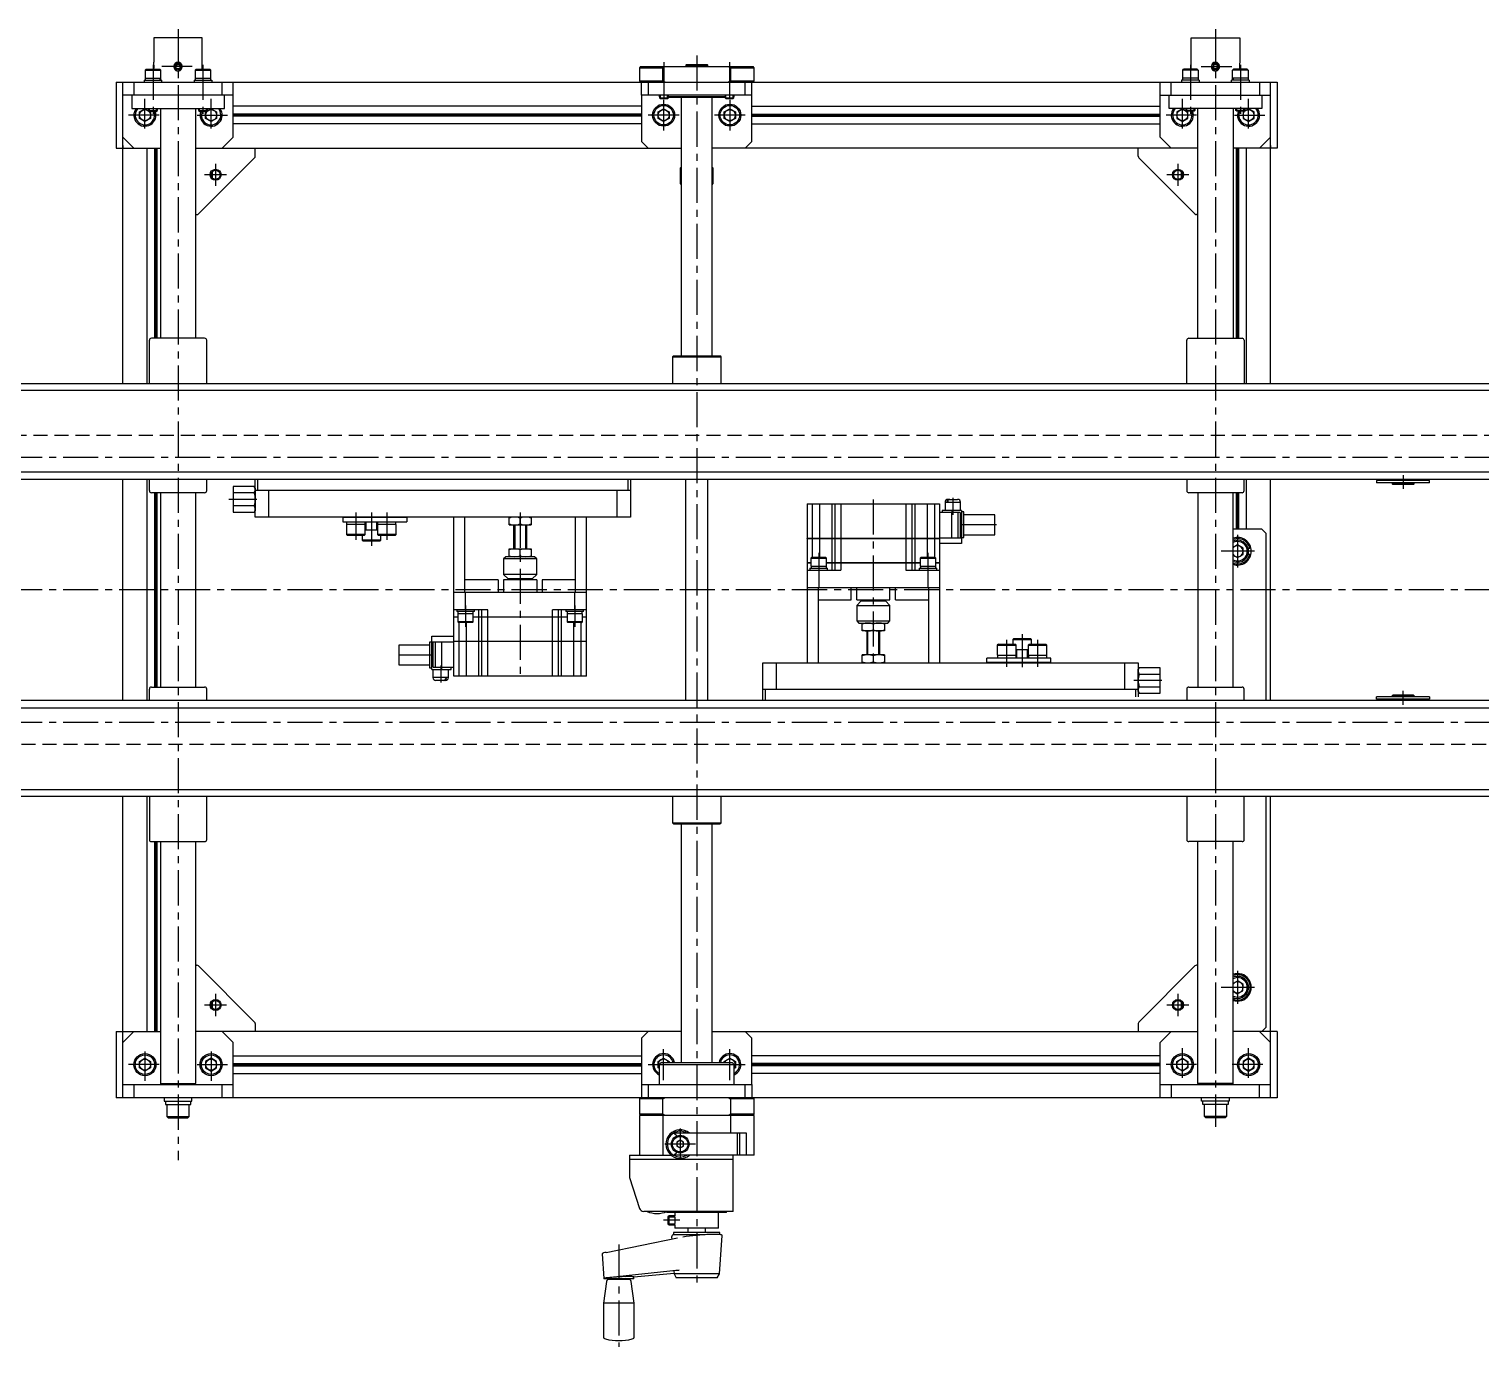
# Model space of a CAD drawing. Extents: x -5 to 1675, y -24 to 1022.
# Drawn here: x 605 to 1263, y 406 to 1003 of the extents above; entities that cross this region are included whole.
import ezdxf

# ---------------------------------------------------------------- set-up
doc = ezdxf.new("R2010")
doc.units = 0
doc.header["$LTSCALE"] = 0.5
doc.linetypes.add('CENTER', pattern=[50.8, 31.75, -6.35, 6.35, -6.35])
doc.linetypes.add('DASHED', pattern=[19.05, 12.7, -6.35])
doc.layers.get('0').update_dxf_attribs({"linetype": 'CONTINUOUS'})
for name, color, linetype in [('MSM_CENTER', 1, 'CENTER'), ('MSM_CONTINUOUS', 7, 'CONTINUOUS'), ('MSM_DASHED', 4, 'DASHED'), ('MSM_NARROW', 5, 'CONTINUOUS')]:
    doc.layers.add(name, color=color, linetype=linetype)

msp = doc.modelspace()

# ---------------------------------------------------------------- linework, layer by layer
at = {"color": 7, "linetype": 'CONTINUOUS'}
for p, q in [((1215.61, 798.62), (1215.61, 797.62)), ((1239.61, 798.62), (1215.61, 798.62)), ((1239.61, 797.62), (1215.61, 797.62)), ((1217.61, 799.12), (1217.61, 798.62)), ((1222.61, 797.62), (1222.61, 797.12)), ((1222.61, 797.12), (1222.91, 796.82)), ((1222.61, 797.12), (1232.61, 797.12)), ((1232.31, 796.82), (1222.91, 796.82)), ((1232.31, 796.82), (1232.61, 797.12)), ((1232.61, 797.12), (1232.61, 797.62)), ((1237.61, 798.62), (1237.61, 799.12)), ((1239.61, 797.62), (1239.61, 798.62)), ((1215.61, 699.62), (1215.61, 700.62)), ((1239.61, 700.62), (1215.61, 700.62)), ((1239.61, 699.62), (1215.61, 699.62)), ((1217.61, 699.12), (1217.61, 699.62)), ((1222.61, 701.12), (1222.91, 701.42)), ((1222.61, 700.62), (1222.61, 701.12)), ((1222.61, 701.12), (1232.61, 701.12)), ((1232.31, 701.42), (1222.91, 701.42)), ((1232.31, 701.42), (1232.61, 701.12)), ((1232.61, 701.12), (1232.61, 700.62)), ((1237.61, 699.62), (1237.61, 699.12)), ((1239.61, 700.62), (1239.61, 699.62))]:
    msp.add_line(p, q, dxfattribs=at)
at = {"layer": 'MSM_CENTER'}
for p, q in [((672.61, 1003.12), (672.61, 490.8)), ((1142.61, 1003.12), (1142.61, 506.02)), ((661.29, 986.92), (661.29, 963.92)), ((683.89, 986.92), (683.89, 963.92)), ((892.76, 988.12), (892.76, 969.62)), ((907.61, 991.12), (907.61, 435.08)), ((922.46, 988.12), (922.46, 969.62)), ((1131.29, 986.92), (1131.29, 963.92)), ((1153.89, 986.92), (1153.89, 963.92)), ((679.02, 986.12), (665.21, 986.12)), ((1136.21, 986.12), (1150.02, 986.12)), ((657.61, 958.12), (657.61, 971.53)), ((687.61, 958.12), (687.61, 971.53)), ((892.61, 971.12), (892.61, 957.12)), ((922.61, 971.12), (922.61, 957.12)), ((1127.61, 958.12), (1127.61, 971.53)), ((1157.61, 958.12), (1157.61, 971.53)), ((664.02, 964.12), (650.21, 964.12)), ((681.21, 964.12), (695.02, 964.12)), ((899.61, 964.12), (885.61, 964.12)), ((929.61, 964.12), (915.61, 964.12)), ((1134.02, 964.12), (1120.21, 964.12)), ((1151.21, 964.12), (1165.02, 964.12)), ((689.61, 942.12), (689.61, 932.12)), ((1125.61, 942.12), (1125.61, 932.12)), ((694.61, 937.12), (684.61, 937.12)), ((1130.61, 937.12), (1120.61, 937.12)), ((1423.83, 809.12), (391.43, 809.12)), ((1227.61, 801.12), (1227.61, 794.82)), ((708.36, 790.12), (695.61, 790.12)), ((987.61, 790.12), (987.61, 714.12)), ((1023.61, 790.82), (1023.61, 783.12)), ((753.21, 784.12), (753.21, 771.72)), ((760.21, 784.12), (760.21, 769.12)), ((767.21, 784.12), (767.21, 771.72)), ((827.61, 784.12), (827.61, 708.12)), ((1043.36, 778.62), (1025.61, 778.62)), ((1152.61, 774.11), (1152.61, 759.22)), ((962.86, 765.92), (962.86, 756.12)), ((1012.36, 765.92), (1012.36, 756.12)), ((1160.36, 766.62), (1145.21, 766.62)), ((1423.83, 749.12), (391.43, 749.12)), ((802.86, 742.12), (802.86, 732.32)), ((852.36, 742.12), (852.36, 732.32)), ((1048.01, 726.52), (1048.01, 714.22)), ((1055.01, 729.12), (1055.01, 714.12)), ((1062.01, 726.52), (1062.01, 714.22)), ((788.36, 719.62), (770.61, 719.62)), ((791.61, 714.82), (791.61, 707.12)), ((1118.36, 708.12), (1105.61, 708.12)), ((1227.61, 697.12), (1227.61, 703.42)), ((1423.83, 689.12), (391.43, 689.12)), ((1152.61, 576.61), (1152.61, 561.72)), ((689.61, 566.12), (689.61, 556.12)), ((1125.61, 566.12), (1125.61, 556.12)), ((1160.36, 569.12), (1145.21, 569.12)), ((694.61, 561.12), (684.61, 561.12)), ((1130.61, 561.12), (1120.61, 561.12)), ((657.61, 540.12), (657.61, 526.71)), ((687.61, 540.12), (687.61, 526.71)), ((892.61, 527.12), (892.61, 541.12)), ((922.61, 527.12), (922.61, 541.12)), ((1127.61, 528.12), (1127.61, 541.53)), ((1157.61, 528.12), (1157.61, 541.53)), ((664.02, 534.12), (650.21, 534.12)), ((681.21, 534.12), (695.02, 534.12)), ((885.61, 534.12), (899.61, 534.12)), ((915.61, 534.12), (929.61, 534.12)), ((1134.02, 534.12), (1120.21, 534.12)), ((1164.02, 534.12), (1150.21, 534.12)), ((900.11, 505.12), (900.11, 491.12)), ((907.11, 498.12), (893.11, 498.12)), ((899.88, 463.62), (892.61, 463.62)), ((872.32, 452.67), (872.32, 406.26))]:
    msp.add_line(p, q, dxfattribs=at)
at = {"layer": 'MSM_CONTINUOUS'}
for p, q in [((661.61, 999.12), (661.61, 988.09)), ((683.61, 999.12), (661.61, 999.12)), ((683.61, 984.92), (683.61, 999.12)), ((1131.61, 984.92), (1131.61, 999.12)), ((1131.61, 999.12), (1153.61, 999.12)), ((1153.61, 999.12), (1153.61, 988.09)), ((671.52, 986.48), (672.38, 987.25)), ((672.38, 987.25), (673.47, 986.89)), ((673.47, 986.89), (673.71, 985.76)), ((902.95, 987.12), (902.61, 986.79)), ((902.61, 986.79), (902.61, 986.12)), ((902.61, 986.79), (905.97, 986.79)), ((902.95, 987.12), (906.08, 987.12)), ((905.97, 986.79), (912.61, 986.79)), ((906.08, 987.12), (912.28, 987.12)), ((912.61, 986.79), (912.28, 987.12)), ((912.61, 986.12), (912.61, 986.79)), ((1141.75, 986.89), (1141.52, 985.76)), ((1142.85, 987.25), (1141.75, 986.89)), ((1143.71, 986.48), (1142.85, 987.25)), ((658.19, 984.92), (657.79, 984.52)), ((658.19, 984.92), (657.79, 984.52)), ((657.79, 984.52), (657.79, 979.92)), ((657.79, 984.52), (664.79, 984.52)), ((657.79, 980.92), (664.79, 980.92)), ((658.19, 984.92), (664.39, 984.92)), ((664.79, 984.52), (664.39, 984.92)), ((664.79, 984.52), (664.39, 984.92)), ((664.45, 979.92), (664.45, 980.92)), ((664.79, 979.92), (664.79, 984.52)), ((670.77, 985.97), (670.77, 986.28)), ((671.75, 985.35), (671.52, 986.48)), ((672.85, 984.99), (671.75, 985.35)), ((673.71, 985.76), (672.85, 984.99)), ((674.46, 985.97), (674.46, 986.28)), ((680.82, 984.92), (680.42, 984.52)), ((680.82, 984.92), (680.42, 984.52)), ((680.42, 984.52), (680.42, 979.92)), ((680.42, 984.52), (687.36, 984.52)), ((680.42, 980.92), (687.42, 980.92)), ((680.82, 984.92), (686.96, 984.92)), ((686.96, 984.92), (687.02, 984.92)), ((687.42, 984.52), (687.02, 984.92)), ((687.42, 984.52), (687.02, 984.92)), ((687.36, 984.52), (687.42, 984.52)), ((687.42, 980.92), (687.42, 984.52)), ((687.42, 980.92), (687.42, 984.52)), ((687.42, 979.92), (687.42, 980.92)), ((687.42, 979.92), (687.42, 980.92)), ((687.42, 979.92), (687.42, 980.92)), ((687.42, 979.92), (687.42, 980.92)), ((882.11, 986.12), (881.61, 985.62)), ((881.61, 985.62), (881.61, 979.62)), ((881.61, 985.62), (892.27, 985.62)), ((882.11, 986.12), (933.11, 986.12)), ((892.27, 985.62), (893.13, 986.12)), ((892.27, 979.62), (892.27, 985.62)), ((922.06, 986.12), (922.93, 985.62)), ((922.93, 985.62), (933.61, 985.62)), ((922.93, 985.62), (922.93, 979.62)), ((933.61, 985.62), (933.11, 986.12)), ((933.61, 979.62), (933.61, 985.62)), ((1127.76, 984.52), (1128.16, 984.92)), ((1127.76, 984.52), (1128.16, 984.92)), ((1127.76, 980.92), (1127.76, 984.52)), ((1127.76, 980.92), (1127.76, 984.52)), ((1127.83, 984.52), (1127.76, 984.52)), ((1127.76, 979.92), (1127.76, 980.92)), ((1127.76, 979.92), (1127.76, 980.92)), ((1127.76, 979.92), (1127.76, 980.92)), ((1127.76, 979.92), (1127.76, 980.92)), ((1134.76, 980.92), (1127.76, 980.92)), ((1134.76, 984.52), (1127.83, 984.52)), ((1128.22, 984.92), (1128.16, 984.92)), ((1134.36, 984.92), (1128.22, 984.92)), ((1134.36, 984.92), (1134.76, 984.52)), ((1134.36, 984.92), (1134.76, 984.52)), ((1134.76, 984.52), (1134.76, 979.92)), ((1140.77, 985.97), (1140.77, 986.28)), ((1141.52, 985.76), (1142.38, 984.99)), ((1142.38, 984.99), (1143.47, 985.35)), ((1143.47, 985.35), (1143.71, 986.48)), ((1144.46, 985.97), (1144.46, 986.28)), ((1150.39, 984.52), (1150.79, 984.92)), ((1150.39, 984.52), (1150.79, 984.92)), ((1150.39, 979.92), (1150.39, 984.52)), ((1157.39, 984.52), (1150.39, 984.52)), ((1157.39, 980.92), (1150.39, 980.92)), ((1150.74, 979.92), (1150.74, 980.92)), ((1156.99, 984.92), (1150.79, 984.92)), ((1156.99, 984.92), (1157.39, 984.52)), ((1156.99, 984.92), (1157.39, 984.52)), ((1157.39, 984.52), (1157.39, 979.92)), ((644.61, 979.12), (644.61, 949.12)), ((644.61, 979.12), (1170.61, 979.12)), ((647.61, 842.62), (647.61, 979.12)), ((652.61, 979.12), (652.61, 973.12)), ((657.29, 979.92), (657.29, 979.12)), ((657.29, 979.92), (657.29, 979.12)), ((657.29, 979.92), (665.22, 979.92)), ((665.22, 979.92), (665.29, 979.92)), ((665.29, 979.12), (665.29, 979.92)), ((665.29, 979.12), (665.29, 979.92)), ((679.92, 979.92), (687.92, 979.92)), ((679.92, 979.92), (679.92, 979.12)), ((687.92, 979.92), (687.92, 979.12)), ((692.61, 973.12), (692.61, 979.12)), ((697.61, 954.12), (697.61, 979.12)), ((881.61, 979.62), (882.11, 979.12)), ((881.61, 979.62), (892.27, 979.62)), ((882.61, 973.12), (882.61, 979.12)), ((885.61, 979.12), (885.61, 973.12)), ((893.13, 979.12), (892.27, 979.62)), ((922.93, 979.62), (922.06, 979.12)), ((922.93, 979.62), (933.61, 979.62)), ((929.61, 973.12), (929.61, 979.12)), ((932.61, 952.12), (932.61, 979.12)), ((933.11, 979.12), (933.61, 979.62)), ((1117.61, 954.12), (1117.61, 979.12)), ((1122.61, 973.12), (1122.61, 979.12)), ((1135.26, 979.92), (1127.26, 979.92)), ((1127.26, 979.92), (1127.26, 979.12)), ((1135.26, 979.92), (1135.26, 979.12)), ((1149.89, 979.12), (1149.89, 979.92)), ((1149.89, 979.12), (1149.89, 979.92)), ((1149.97, 979.92), (1149.89, 979.92)), ((1157.89, 979.92), (1149.97, 979.92)), ((1157.89, 979.92), (1157.89, 979.12)), ((1157.89, 979.92), (1157.89, 979.12)), ((1162.61, 979.12), (1162.61, 973.12)), ((1167.61, 842.62), (1167.61, 979.12)), ((1170.61, 979.12), (1170.61, 949.12)), ((697.61, 973.12), (647.61, 973.12)), ((651.61, 973.12), (651.61, 967.12)), ((651.61, 967.12), (693.61, 967.12)), ((655.11, 965.56), (657.61, 967.01)), ((657.61, 967.01), (660.11, 965.56)), ((659.29, 967.12), (659.29, 966.3)), ((663.29, 966.3), (663.29, 967.12)), ((664.61, 967.12), (664.61, 863.12)), ((680.61, 863.12), (680.61, 967.12)), ((681.89, 967.12), (681.89, 966.3)), ((685.11, 965.56), (687.61, 967.01)), ((685.89, 966.3), (685.89, 967.12)), ((687.61, 967.01), (690.11, 965.56)), ((693.61, 967.12), (693.61, 973.12)), ((882.61, 968.12), (697.61, 968.12)), ((932.61, 973.12), (882.61, 973.12)), ((882.61, 973.12), (882.61, 952.12)), ((890.11, 965.56), (892.61, 967.01)), ((890.61, 973.12), (890.61, 972.62)), ((890.61, 972.62), (890.76, 972.47)), ((890.61, 972.62), (890.76, 972.62)), ((890.76, 973.12), (890.76, 972)), ((890.76, 972), (891.14, 971.62)), ((890.76, 972), (894.76, 972)), ((891.14, 971.62), (894.38, 971.62)), ((892.61, 967.01), (895.11, 965.56)), ((894.38, 971.62), (894.76, 972)), ((894.76, 972), (894.76, 973.12)), ((894.76, 972.62), (920.46, 972.62)), ((920.46, 972.12), (894.76, 972.12)), ((900.61, 972.12), (900.61, 855.12)), ((914.61, 855.12), (914.61, 972.12)), ((920.11, 965.56), (922.61, 967.01)), ((920.46, 973.12), (920.46, 972)), ((920.46, 972), (920.84, 971.62)), ((920.46, 972), (924.46, 972)), ((920.84, 971.62), (924.08, 971.62)), ((922.61, 967.01), (925.11, 965.56)), ((924.08, 971.62), (924.46, 972)), ((924.46, 972), (924.46, 973.12)), ((924.46, 972.47), (924.61, 972.62)), ((924.46, 972.62), (924.61, 972.62)), ((924.61, 972.62), (924.61, 973.12)), ((932.61, 968.12), (1117.61, 968.12)), ((1117.61, 973.12), (1167.61, 973.12)), ((1121.61, 967.12), (1121.61, 973.12)), ((1163.61, 967.12), (1121.61, 967.12)), ((1127.61, 967.01), (1125.11, 965.56)), ((1130.11, 965.56), (1127.61, 967.01)), ((1129.29, 966.3), (1129.29, 967.12)), ((1133.29, 967.12), (1133.29, 966.3)), ((1134.61, 863.12), (1134.61, 967.12)), ((1150.61, 967.12), (1150.61, 863.12)), ((1151.89, 966.3), (1151.89, 967.12)), ((1157.61, 967.01), (1155.11, 965.56)), ((1155.89, 967.12), (1155.89, 966.3)), ((1160.11, 965.56), (1157.61, 967.01)), ((1163.61, 973.12), (1163.61, 967.12)), ((655.11, 962.68), (655.11, 965.56)), ((657.61, 961.23), (655.11, 962.68)), ((660.11, 962.68), (657.61, 961.23)), ((659.29, 966.3), (659.67, 965.92)), ((659.29, 966.3), (663.29, 966.3)), ((659.67, 965.92), (662.91, 965.92)), ((660.11, 965.56), (660.11, 962.68)), ((662.91, 965.92), (663.29, 966.3)), ((681.89, 966.3), (682.27, 965.92)), ((681.89, 966.3), (685.89, 966.3)), ((682.27, 965.92), (685.51, 965.92)), ((685.11, 962.68), (685.11, 965.56)), ((687.61, 961.23), (685.11, 962.68)), ((685.51, 965.92), (685.89, 966.3)), ((690.11, 962.68), (687.61, 961.23)), ((690.11, 965.56), (690.11, 962.68)), ((882.61, 964.64), (697.61, 964.64)), ((882.61, 964.12), (697.61, 964.12)), ((882.61, 963.6), (697.61, 963.6)), ((890.11, 962.68), (890.11, 965.56)), ((892.61, 961.23), (890.11, 962.68)), ((895.11, 962.68), (892.61, 961.23)), ((895.11, 965.56), (895.11, 962.68)), ((920.11, 962.68), (920.11, 965.56)), ((922.61, 961.23), (920.11, 962.68)), ((925.11, 962.68), (922.61, 961.23)), ((925.11, 965.56), (925.11, 962.68)), ((932.61, 964.64), (1117.61, 964.64)), ((932.61, 964.12), (1117.61, 964.12)), ((932.61, 963.6), (1117.61, 963.6)), ((1125.11, 965.56), (1125.11, 962.68)), ((1125.11, 962.68), (1127.61, 961.23)), ((1127.61, 961.23), (1130.11, 962.68)), ((1129.67, 965.92), (1129.29, 966.3)), ((1133.29, 966.3), (1129.29, 966.3)), ((1132.91, 965.92), (1129.67, 965.92)), ((1130.11, 962.68), (1130.11, 965.56)), ((1133.29, 966.3), (1132.91, 965.92)), ((1152.27, 965.92), (1151.89, 966.3)), ((1155.89, 966.3), (1151.89, 966.3)), ((1155.51, 965.92), (1152.27, 965.92)), ((1155.11, 965.56), (1155.11, 962.68)), ((1155.11, 962.68), (1157.61, 961.23)), ((1155.89, 966.3), (1155.51, 965.92)), ((1157.61, 961.23), (1160.11, 962.68)), ((1160.11, 962.68), (1160.11, 965.56)), ((647.61, 954.12), (652.61, 949.12)), ((692.61, 949.12), (697.61, 954.12)), ((882.61, 960.12), (697.61, 960.12)), ((932.61, 960.12), (1117.61, 960.12)), ((1122.61, 949.12), (1117.61, 954.12)), ((1167.61, 954.12), (1162.61, 949.12)), ((644.61, 949.12), (664.61, 949.12)), ((647.61, 950.42), (647.61, 949.12)), ((658.61, 842.62), (658.61, 949.12)), ((662.09, 863.12), (662.09, 949.12)), ((662.61, 863.12), (662.61, 949.12)), ((663.13, 863.12), (663.13, 949.12)), ((680.63, 949.12), (900.61, 949.12)), ((707.61, 945.53), (707.61, 949.12)), ((882.61, 952.12), (885.61, 949.12)), ((1134.63, 949.12), (914.63, 949.12)), ((929.61, 949.12), (932.61, 952.12)), ((1107.61, 945.53), (1107.61, 949.12)), ((1170.61, 949.12), (1150.61, 949.12)), ((1152.09, 863.12), (1152.09, 949.12)), ((1152.61, 863.12), (1152.61, 949.12)), ((1153.13, 863.12), (1153.13, 949.12)), ((1156.61, 842.62), (1156.61, 949.12)), ((1167.61, 950.42), (1167.61, 949.12)), ((681.91, 919.41), (707.32, 944.83)), ((1133.32, 919.41), (1107.91, 944.83)), ((688.11, 938.52), (688.1, 938.53)), ((688.11, 938.52), (688.11, 935.7)), ((900.61, 940.62), (900.11, 940.12)), ((900.11, 940.12), (900.11, 933.12)), ((900.61, 940.12), (900.11, 940.12)), ((915.11, 940.12), (914.61, 940.62)), ((915.11, 940.12), (914.61, 940.12)), ((915.11, 933.12), (915.11, 940.12)), ((1127.11, 938.52), (1127.12, 938.53)), ((1127.11, 938.52), (1127.11, 935.7)), ((900.11, 933.12), (900.61, 932.62)), ((900.61, 933.12), (900.11, 933.12)), ((914.61, 932.62), (915.11, 933.12)), ((915.11, 933.12), (914.61, 933.12)), ((680.61, 919.12), (681.2, 919.12)), ((1134.61, 919.12), (1134.03, 919.12)), ((659.61, 862.18), (659.61, 842.62)), ((684.67, 863.12), (660.55, 863.12)), ((685.61, 842.62), (685.61, 862.18)), ((1129.61, 842.62), (1129.61, 862.18)), ((1130.55, 863.12), (1154.67, 863.12)), ((1155.61, 862.18), (1155.61, 842.62)), ((897.11, 855.12), (896.61, 854.62)), ((896.61, 854.62), (896.61, 842.62)), ((896.61, 854.62), (918.61, 854.62)), ((897.11, 855.12), (918.11, 855.12)), ((918.61, 854.62), (918.11, 855.12)), ((918.61, 842.62), (918.61, 854.62)), ((397.61, 842.62), (1417.63, 842.62)), ((399.13, 839.62), (1417.63, 839.62)), ((405.63, 802.62), (1409.63, 802.62)), ((1419.81, 799.12), (395.41, 799.12)), ((647.61, 699.12), (647.61, 799.12)), ((658.61, 699.12), (658.61, 799.12)), ((659.61, 799.12), (659.61, 794.06)), ((685.61, 794.06), (685.61, 799.12)), ((707.61, 782.12), (707.61, 799.12)), ((708.61, 799.12), (708.61, 794.12)), ((876.61, 794.12), (876.61, 799.12)), ((877.61, 799.12), (877.61, 782.12)), ((902.56, 799.12), (902.56, 699.12)), ((912.66, 699.12), (912.66, 799.12)), ((1129.61, 799.12), (1129.61, 794.06)), ((1155.61, 794.06), (1155.61, 799.12)), ((1156.61, 776.62), (1156.61, 799.12)), ((1167.61, 699.12), (1167.61, 799.12)), ((681.14, 793.12), (660.55, 793.12)), ((662.09, 705.12), (662.09, 793.12)), ((662.61, 705.12), (662.61, 793.12)), ((663.13, 705.12), (663.13, 793.12)), ((664.61, 793.12), (664.61, 705.12)), ((680.61, 705.12), (680.61, 793.12)), ((684.67, 793.12), (681.14, 793.12)), ((707.17, 795.89), (697.61, 795.89)), ((697.61, 795.89), (697.61, 784.35)), ((707.17, 793.01), (697.61, 793.01)), ((707.61, 795.12), (707.17, 795.89)), ((707.61, 795.12), (707.61, 785.12)), ((877.61, 794.12), (707.61, 794.12)), ((713.61, 794.12), (713.61, 782.12)), ((871.61, 782.12), (871.61, 794.12)), ((1021.41, 790.12), (1025.81, 790.12)), ((1154.67, 793.12), (1130.55, 793.12)), ((1134.61, 793.12), (1134.61, 705.12)), ((1150.61, 705.12), (1150.61, 793.12)), ((1152.09, 776.62), (1152.09, 793.12)), ((1152.61, 776.62), (1152.61, 793.12)), ((1153.13, 776.62), (1153.13, 793.12)), ((707.17, 787.23), (697.61, 787.23)), ((697.61, 784.35), (707.17, 784.35)), ((707.61, 785.12), (707.17, 784.35)), ((957.61, 788.12), (957.61, 772.52)), ((957.61, 788.12), (1017.61, 788.12)), ((959.96, 788.12), (959.96, 772.52)), ((963.25, 788.12), (963.25, 772.52)), ((968.82, 788.12), (968.82, 772.52)), ((970.18, 788.12), (970.18, 772.52)), ((972.92, 788.12), (972.92, 758.12)), ((1002.3, 788.12), (1002.3, 772.52)), ((1005.04, 788.12), (1005.04, 772.52)), ((1006.4, 788.12), (1006.4, 772.52)), ((1011.97, 788.12), (1011.97, 772.52)), ((1015.26, 788.12), (1015.26, 772.52)), ((1017.61, 788.12), (1017.61, 761.47)), ((1027.01, 784.12), (1017.61, 784.12)), ((1018.81, 785.12), (1018.81, 784.12)), ((1027.61, 785.12), (1018.81, 785.12)), ((1020.11, 788.82), (1020.11, 785.12)), ((1020.11, 788.82), (1027.11, 788.82)), ((1021.35, 789.12), (1020.99, 789.12)), ((1023.03, 784.12), (1023.03, 772.62)), ((1023.11, 785.12), (1023.11, 784.12)), ((1025.92, 784.12), (1025.92, 772.62)), ((1027.01, 784.12), (1027.01, 772.62)), ((1027.11, 785.12), (1027.11, 788.82)), ((1027.61, 785.12), (1027.61, 770.12)), ((1028.61, 784.42), (1027.61, 784.42)), ((1028.61, 772.82), (1028.61, 784.42)), ((1042.61, 783.12), (1028.61, 783.12)), ((1042.61, 774.12), (1042.61, 783.12)), ((877.61, 782.12), (707.61, 782.12)), ((747.21, 782.02), (747.21, 782.12)), ((747.21, 782.02), (747.21, 780.02)), ((747.21, 782.02), (776.21, 782.02)), ((747.21, 780.02), (776.21, 780.02)), ((748.96, 780.02), (748.96, 774.21)), ((757.46, 778.72), (748.96, 778.72)), ((749.21, 782.02), (749.21, 782.12)), ((757.33, 778.72), (757.33, 780.02)), ((757.46, 774.21), (757.46, 778.72)), ((757.71, 780.02), (757.71, 776.12)), ((762.71, 776.12), (762.71, 780.02)), ((762.96, 780.02), (762.96, 774.21)), ((771.46, 778.72), (762.96, 778.72)), ((771.33, 778.72), (771.33, 780.02)), ((771.46, 774.21), (771.46, 778.72)), ((774.21, 782.02), (774.21, 782.12)), ((776.21, 782.02), (776.21, 782.12)), ((776.21, 782.02), (776.21, 780.02)), ((797.61, 736.82), (797.61, 782.12)), ((802.61, 748.12), (802.61, 782.12)), ((822.61, 778.52), (822.61, 782.12)), ((822.61, 778.52), (832.61, 778.52)), ((822.61, 778.52), (832.61, 778.52)), ((824.61, 778.52), (824.61, 767.72)), ((827.61, 778.97), (827.61, 781.67)), ((830.61, 767.72), (830.61, 778.52)), ((832.61, 782.12), (832.61, 778.52)), ((852.61, 748.12), (852.61, 782.12)), ((857.61, 736.82), (857.61, 782.12)), ((1163.61, 776.62), (1150.61, 776.62)), ((1165.61, 774.62), (1163.61, 776.62)), ((748.96, 774.21), (749.45, 773.72)), ((757.46, 774.21), (748.96, 774.21)), ((756.97, 773.72), (749.45, 773.72)), ((755.96, 773.72), (755.96, 771.61)), ((755.96, 771.61), (756.45, 771.12)), ((764.46, 771.61), (755.96, 771.61)), ((763.97, 771.12), (756.45, 771.12)), ((756.97, 773.72), (757.46, 774.21)), ((762.96, 776.12), (757.46, 776.12)), ((762.96, 774.21), (763.45, 773.72)), ((771.46, 774.21), (762.96, 774.21)), ((770.97, 773.72), (763.45, 773.72)), ((763.97, 771.12), (764.46, 771.61)), ((764.46, 771.61), (764.46, 773.72)), ((770.97, 773.72), (771.46, 774.21)), ((957.61, 772.52), (1017.61, 772.52)), ((957.61, 772.47), (957.61, 761.47)), ((957.61, 772.47), (1017.61, 772.47)), ((957.66, 772.47), (957.66, 772.52)), ((959.96, 772.47), (959.96, 763.92)), ((959.97, 772.47), (959.97, 772.52)), ((963.25, 772.47), (963.25, 763.92)), ((963.26, 772.47), (963.26, 772.52)), ((968.82, 772.47), (968.82, 761.47)), ((968.87, 772.47), (968.87, 772.52)), ((970.18, 772.47), (970.18, 761.47)), ((970.23, 772.47), (970.23, 772.52)), ((1002.3, 772.47), (1002.3, 772.52)), ((1002.3, 772.47), (1002.3, 758.12)), ((1005, 772.47), (1005, 772.52)), ((1005.04, 772.47), (1005.04, 761.47)), ((1006.36, 772.47), (1006.36, 772.52)), ((1006.4, 772.47), (1006.4, 761.47)), ((1011.96, 772.47), (1011.96, 772.52)), ((1011.97, 772.47), (1011.97, 763.92)), ((1015.25, 772.47), (1015.25, 772.52)), ((1015.26, 772.47), (1015.26, 763.92)), ((1027.61, 772.62), (1017.61, 772.62)), ((1027.61, 770.12), (1017.61, 770.12)), ((1027.61, 772.82), (1028.61, 772.82)), ((1028.61, 774.12), (1042.61, 774.12)), ((1165.61, 699.12), (1165.61, 774.62)), ((821.11, 764.12), (820.11, 763.12)), ((820.11, 763.12), (820.11, 756.12)), ((835.11, 763.12), (820.11, 763.12)), ((834.11, 764.12), (821.11, 764.12)), ((822.61, 767.72), (832.61, 767.72)), ((822.61, 764.12), (822.61, 767.72)), ((827.61, 764.57), (827.61, 767.27)), ((832.61, 767.72), (832.61, 764.12)), ((835.11, 763.12), (834.11, 764.12)), ((835.11, 756.12), (835.11, 763.12)), ((959.76, 763.92), (959.36, 763.52)), ((959.36, 763.52), (959.36, 759.92)), ((959.36, 763.52), (966.36, 763.52)), ((959.76, 763.92), (965.96, 763.92)), ((966.36, 763.52), (965.96, 763.92)), ((966.36, 759.92), (966.36, 763.52)), ((1009.26, 763.92), (1008.86, 763.52)), ((1008.86, 763.52), (1008.86, 759.92)), ((1008.86, 763.52), (1015.86, 763.52)), ((1009.26, 763.92), (1015.46, 763.92)), ((1015.86, 763.52), (1015.46, 763.92)), ((1015.86, 759.92), (1015.86, 763.52)), ((1152.6, 769.51), (1150.61, 768.35)), ((1150.61, 764.88), (1152.62, 763.73)), ((1155.11, 768.07), (1152.6, 769.51)), ((1152.62, 763.73), (1155.12, 765.18)), ((1155.12, 765.18), (1155.11, 768.07)), ((1157.4, 768.07), (1158.18, 768.07)), ((1158.18, 765.2), (1157.41, 765.2)), ((957.61, 761.47), (959.36, 761.47)), ((957.61, 761.42), (959.36, 761.42)), ((957.61, 761.42), (957.61, 716.12)), ((957.61, 758.12), (972.92, 758.12)), ((957.66, 761.47), (957.66, 761.42)), ((958.86, 758.92), (958.86, 758.12)), ((958.86, 758.92), (966.86, 758.92)), ((959.36, 759.92), (966.36, 759.92)), ((959.47, 759.92), (959.47, 758.92)), ((962.91, 758.12), (962.91, 750.12)), ((966.36, 761.47), (1008.86, 761.47)), ((966.36, 761.42), (1008.86, 761.42)), ((966.36, 758.92), (966.36, 759.92)), ((966.36, 758.92), (966.36, 759.92)), ((966.86, 758.12), (966.86, 758.92)), ((968.82, 761.42), (968.82, 758.12)), ((968.87, 761.47), (968.87, 761.42)), ((970.18, 761.42), (970.18, 758.12)), ((970.23, 761.47), (970.23, 761.42)), ((1002.3, 758.12), (1017.61, 758.12)), ((1005, 761.47), (1005, 761.42)), ((1005.04, 761.42), (1005.04, 758.12)), ((1006.36, 761.47), (1006.36, 761.42)), ((1006.4, 761.42), (1006.4, 758.12)), ((1008.36, 758.92), (1008.36, 758.12)), ((1008.36, 758.92), (1016.36, 758.92)), ((1008.86, 759.92), (1015.86, 759.92)), ((1008.97, 759.92), (1008.97, 758.92)), ((1012.31, 758.12), (1012.31, 750.12)), ((1015.86, 761.47), (1017.61, 761.47)), ((1015.86, 761.42), (1017.61, 761.42)), ((1015.86, 758.92), (1015.86, 759.92)), ((1015.86, 758.92), (1015.86, 759.92)), ((1016.36, 758.12), (1016.36, 758.92)), ((1017.56, 761.47), (1017.56, 761.42)), ((1017.61, 761.42), (1017.61, 716.12)), ((817.61, 753.62), (802.61, 753.62)), ((817.61, 753.62), (817.61, 748.12)), ((820.11, 756.12), (822.11, 754.12)), ((835.11, 756.12), (820.11, 756.12)), ((835.11, 753.62), (820.11, 753.62)), ((820.11, 753.62), (820.11, 748.12)), ((833.11, 754.12), (822.11, 754.12)), ((833.11, 754.12), (835.11, 756.12)), ((835.11, 753.62), (835.11, 748.12)), ((852.61, 753.62), (837.61, 753.62)), ((837.61, 753.62), (837.61, 748.12)), ((1017.61, 750.12), (957.61, 750.12)), ((962.61, 750.12), (962.61, 716.12)), ((977.61, 744.62), (977.61, 750.12)), ((980.11, 744.62), (980.11, 750.12)), ((995.11, 744.62), (995.11, 750.12)), ((997.61, 744.62), (997.61, 750.12)), ((1012.61, 750.12), (1012.61, 716.12)), ((797.61, 748.12), (857.61, 748.12)), ((802.91, 740.12), (802.91, 748.12)), ((852.31, 740.12), (852.31, 748.12)), ((962.61, 744.62), (977.61, 744.62)), ((980.11, 744.62), (995.11, 744.62)), ((982.11, 744.12), (980.11, 742.12)), ((982.11, 744.12), (993.11, 744.12)), ((995.11, 742.12), (993.11, 744.12)), ((997.61, 744.62), (1012.61, 744.62)), ((812.92, 740.12), (797.61, 740.12)), ((799.36, 736.82), (797.61, 736.82)), ((799.36, 736.77), (797.61, 736.77)), ((797.61, 710.12), (797.61, 736.77)), ((797.66, 736.77), (797.66, 736.82)), ((798.86, 740.12), (798.86, 739.32)), ((806.86, 739.32), (798.86, 739.32)), ((799.36, 739.32), (799.36, 738.32)), ((799.36, 739.32), (799.36, 738.32)), ((799.36, 738.32), (799.36, 734.72)), ((806.36, 738.32), (799.36, 738.32)), ((806.25, 738.32), (806.25, 739.32)), ((806.36, 734.72), (806.36, 738.32)), ((848.86, 736.82), (806.36, 736.82)), ((848.86, 736.77), (806.36, 736.77)), ((806.86, 739.32), (806.86, 740.12)), ((808.82, 736.82), (808.82, 740.12)), ((808.82, 725.77), (808.82, 736.77)), ((808.87, 736.77), (808.87, 736.82)), ((810.18, 736.82), (810.18, 740.12)), ((810.18, 725.77), (810.18, 736.77)), ((810.23, 736.77), (810.23, 736.82)), ((812.92, 725.77), (812.92, 740.12)), ((857.61, 740.12), (842.3, 740.12)), ((842.3, 710.12), (842.3, 740.12)), ((845, 736.77), (845, 736.82)), ((845.04, 736.82), (845.04, 740.12)), ((845.04, 725.77), (845.04, 736.77)), ((846.36, 736.77), (846.36, 736.82)), ((846.4, 736.82), (846.4, 740.12)), ((846.4, 725.77), (846.4, 736.77)), ((848.36, 740.12), (848.36, 739.32)), ((856.36, 739.32), (848.36, 739.32)), ((848.86, 739.32), (848.86, 738.32)), ((848.86, 739.32), (848.86, 738.32)), ((848.86, 738.32), (848.86, 734.72)), ((855.86, 738.32), (848.86, 738.32)), ((855.75, 738.32), (855.75, 739.32)), ((855.86, 734.72), (855.86, 738.32)), ((857.61, 736.82), (855.86, 736.82)), ((857.61, 736.77), (855.86, 736.77)), ((856.36, 739.32), (856.36, 740.12)), ((857.56, 736.77), (857.56, 736.82)), ((857.61, 725.77), (857.61, 736.77)), ((980.11, 742.12), (980.11, 735.12)), ((980.11, 742.12), (995.11, 742.12)), ((995.11, 735.12), (995.11, 742.12)), ((799.36, 734.72), (799.76, 734.32)), ((806.36, 734.72), (799.36, 734.72)), ((805.96, 734.32), (799.76, 734.32)), ((799.96, 725.77), (799.96, 734.32)), ((803.25, 725.77), (803.25, 734.32)), ((805.96, 734.32), (806.36, 734.72)), ((848.86, 734.72), (849.26, 734.32)), ((855.86, 734.72), (848.86, 734.72)), ((855.46, 734.32), (849.26, 734.32)), ((851.97, 725.77), (851.97, 734.32)), ((855.26, 725.77), (855.26, 734.32)), ((855.46, 734.32), (855.86, 734.72)), ((980.11, 735.12), (981.11, 734.12)), ((980.11, 735.12), (995.11, 735.12)), ((981.11, 734.12), (994.11, 734.12)), ((982.61, 730.52), (982.61, 734.12)), ((992.61, 730.52), (982.61, 730.52)), ((984.61, 730.52), (984.61, 719.72)), ((987.61, 733.67), (987.61, 730.97)), ((990.61, 719.72), (990.61, 730.52)), ((992.61, 734.12), (992.61, 730.52)), ((994.11, 734.12), (995.11, 735.12)), ((786.61, 724.12), (772.61, 724.12)), ((772.61, 724.12), (772.61, 715.12)), ((787.61, 725.42), (786.61, 725.42)), ((786.61, 725.42), (786.61, 713.82)), ((787.61, 713.12), (787.61, 728.12)), ((787.61, 728.12), (797.61, 728.12)), ((787.61, 725.62), (797.61, 725.62)), ((788.21, 714.12), (788.21, 725.62)), ((789.31, 714.12), (789.31, 725.62)), ((792.19, 714.12), (792.19, 725.62)), ((857.61, 725.77), (797.61, 725.77)), ((857.61, 725.72), (797.61, 725.72)), ((799.96, 710.12), (799.96, 725.72)), ((799.97, 725.77), (799.97, 725.72)), ((803.25, 710.12), (803.25, 725.72)), ((803.26, 725.77), (803.26, 725.72)), ((808.82, 710.12), (808.82, 725.72)), ((808.87, 725.77), (808.87, 725.72)), ((810.18, 710.12), (810.18, 725.72)), ((810.23, 725.77), (810.23, 725.72)), ((812.92, 725.77), (812.92, 725.72)), ((812.92, 710.12), (812.92, 725.72)), ((845, 725.77), (845, 725.72)), ((845.04, 710.12), (845.04, 725.72)), ((846.36, 725.77), (846.36, 725.72)), ((846.4, 710.12), (846.4, 725.72)), ((851.96, 725.77), (851.96, 725.72)), ((851.97, 710.12), (851.97, 725.72)), ((855.25, 725.77), (855.25, 725.72)), ((855.26, 710.12), (855.26, 725.72)), ((857.56, 725.77), (857.56, 725.72)), ((857.61, 710.12), (857.61, 725.72)), ((1044.25, 724.52), (1043.76, 724.03)), ((1043.76, 724.03), (1043.76, 719.52)), ((1043.76, 724.03), (1052.26, 724.03)), ((1044.25, 724.52), (1051.77, 724.52)), ((1051.25, 727.12), (1050.76, 726.63)), ((1050.76, 726.63), (1050.76, 724.52)), ((1050.76, 726.63), (1059.26, 726.63)), ((1051.25, 727.12), (1058.77, 727.12)), ((1052.26, 724.03), (1051.77, 724.52)), ((1052.26, 718.22), (1052.26, 724.03)), ((1058.25, 724.52), (1057.76, 724.03)), ((1057.76, 724.03), (1057.76, 719.52)), ((1057.76, 724.03), (1066.26, 724.03)), ((1058.25, 724.52), (1065.77, 724.52)), ((1059.26, 726.63), (1058.77, 727.12)), ((1059.26, 724.52), (1059.26, 726.63)), ((1066.26, 724.03), (1065.77, 724.52)), ((1066.26, 718.22), (1066.26, 724.03)), ((992.61, 719.72), (982.61, 719.72)), ((982.61, 716.12), (982.61, 719.72)), ((992.61, 719.72), (982.61, 719.72)), ((987.61, 719.27), (987.61, 716.57)), ((992.61, 719.72), (992.61, 716.12)), ((1039.01, 716.22), (1039.01, 718.22)), ((1068.01, 718.22), (1039.01, 718.22)), ((1043.76, 719.52), (1052.26, 719.52)), ((1043.9, 719.52), (1043.9, 718.22)), ((1052.26, 722.12), (1057.76, 722.12)), ((1052.51, 722.12), (1052.51, 718.22)), ((1057.51, 718.22), (1057.51, 722.12)), ((1057.76, 719.52), (1066.26, 719.52)), ((1057.9, 719.52), (1057.9, 718.22)), ((1068.01, 716.22), (1068.01, 718.22)), ((772.61, 715.12), (786.61, 715.12)), ((786.61, 713.82), (787.61, 713.82)), ((787.61, 713.12), (796.41, 713.12)), ((788.11, 713.12), (788.11, 709.42)), ((788.21, 714.12), (797.61, 714.12)), ((792.11, 713.12), (792.11, 714.12)), ((795.11, 709.42), (795.11, 713.12)), ((796.41, 713.12), (796.41, 714.12)), ((937.61, 716.12), (1107.61, 716.12)), ((937.61, 699.12), (937.61, 716.12)), ((943.61, 716.12), (943.61, 704.12)), ((1068.01, 716.22), (1039.01, 716.22)), ((1039.01, 716.22), (1039.01, 716.12)), ((1041.01, 716.22), (1041.01, 716.12)), ((1066.01, 716.22), (1066.01, 716.12)), ((1068.01, 716.22), (1068.01, 716.12)), ((1101.61, 704.12), (1101.61, 716.12)), ((1107.61, 716.12), (1107.61, 700.62)), ((1107.61, 713.12), (1108.06, 713.89)), ((1107.61, 703.12), (1107.61, 713.12)), ((1117.61, 713.89), (1108.06, 713.89)), ((1108.06, 711.01), (1117.61, 711.01)), ((1117.61, 702.35), (1117.61, 713.89)), ((659.61, 704.18), (659.61, 699.12)), ((660.55, 705.12), (684.67, 705.12)), ((685.61, 699.12), (685.61, 704.18)), ((795.11, 709.42), (788.11, 709.42)), ((793.81, 708.12), (789.41, 708.12)), ((793.88, 709.12), (794.23, 709.12)), ((857.61, 710.12), (797.61, 710.12)), ((937.61, 704.12), (1107.61, 704.12)), ((938.61, 704.12), (938.61, 699.12)), ((1106.61, 700.62), (1106.61, 704.12)), ((1108.06, 705.23), (1117.61, 705.23)), ((1129.61, 704.18), (1129.61, 699.12)), ((1130.55, 705.12), (1154.67, 705.12)), ((1155.61, 699.12), (1155.61, 704.18)), ((395.43, 699.12), (1419.81, 699.12)), ((1107.61, 703.12), (1108.06, 702.35)), ((1108.06, 702.35), (1117.61, 702.35)), ((1409.61, 695.62), (405.63, 695.62)), ((1415.61, 658.62), (399.63, 658.62)), ((1417.63, 655.62), (397.63, 655.62)), ((647.61, 519.12), (647.61, 655.62)), ((658.61, 549.12), (658.61, 655.62)), ((659.63, 655.62), (659.63, 636.06)), ((685.63, 636.06), (685.63, 655.62)), ((896.61, 655.62), (896.61, 643.62)), ((918.61, 643.62), (918.61, 655.62)), ((1129.63, 655.62), (1129.63, 636.06)), ((1155.63, 636.06), (1155.63, 655.62)), ((1165.61, 551.12), (1165.61, 655.62)), ((1167.61, 519.12), (1167.61, 655.62)), ((896.61, 643.62), (897.11, 643.12)), ((896.61, 643.62), (918.61, 643.62)), ((897.11, 643.12), (918.11, 643.12)), ((900.61, 643.12), (900.61, 535.12)), ((914.61, 535.12), (914.61, 643.12)), ((918.11, 643.12), (918.61, 643.62)), ((660.57, 635.12), (684.69, 635.12)), ((662.09, 549.12), (662.09, 635.12)), ((662.61, 549.12), (662.61, 635.12)), ((663.13, 549.12), (663.13, 635.12)), ((664.61, 635.12), (664.61, 525.62)), ((680.61, 525.62), (680.61, 635.12)), ((1154.69, 635.12), (1130.57, 635.12)), ((1134.61, 525.62), (1134.61, 635.12)), ((1150.61, 525.62), (1150.61, 635.12)), ((680.61, 579.12), (681.2, 579.12)), ((1134.61, 579.12), (1134.03, 579.12)), ((681.91, 578.83), (707.32, 553.41)), ((1133.32, 578.83), (1107.91, 553.41)), ((1152.73, 572), (1150.61, 570.9)), ((1150.61, 567.43), (1152.49, 566.24)), ((1152.49, 566.24), (1155.05, 567.57)), ((1155.17, 570.46), (1152.73, 572)), ((1155.05, 567.57), (1155.17, 570.46)), ((688.11, 562.54), (688.11, 559.72)), ((1127.11, 562.54), (1127.11, 559.72)), ((1151.26, 564.31), (1150.84, 563.65)), ((707.61, 552.71), (707.61, 549.12)), ((1107.61, 552.71), (1107.61, 549.12)), ((644.61, 549.12), (664.61, 549.12)), ((644.61, 549.12), (644.61, 519.12)), ((652.61, 549.12), (647.61, 544.12)), ((900.61, 549.12), (680.61, 549.12)), ((697.61, 544.12), (692.61, 549.12)), ((885.61, 549.12), (882.61, 546.12)), ((882.61, 546.12), (882.61, 519.12)), ((914.61, 549.12), (1134.61, 549.12)), ((932.61, 546.12), (929.61, 549.12)), ((932.61, 525.12), (932.61, 546.12)), ((1122.61, 549.12), (1117.61, 544.12)), ((1170.61, 549.12), (1150.61, 549.12)), ((1167.61, 544.12), (1162.61, 549.12)), ((1163.61, 549.12), (1165.61, 551.12)), ((1170.61, 549.12), (1170.61, 519.12)), ((697.61, 519.12), (697.61, 544.12)), ((1117.61, 519.12), (1117.61, 544.12)), ((655.11, 535.56), (657.61, 537.01)), ((655.11, 532.68), (655.11, 535.56)), ((657.61, 537.01), (660.11, 535.56)), ((660.11, 535.56), (660.11, 532.68)), ((687.61, 537.01), (685.11, 535.56)), ((685.11, 535.56), (685.11, 532.68)), ((690.11, 535.56), (687.61, 537.01)), ((690.11, 532.68), (690.11, 535.56)), ((697.61, 538.12), (882.61, 538.12)), ((697.61, 534.64), (882.61, 534.64)), ((697.61, 534.12), (882.61, 534.12)), ((697.61, 533.6), (882.61, 533.6)), ((890.11, 535.56), (892.61, 537.01)), ((890.11, 532.68), (890.11, 535.56)), ((891.61, 535.12), (890.61, 534.12)), ((890.61, 534.12), (890.61, 525.12)), ((890.61, 534.12), (924.61, 534.12)), ((891.61, 535.12), (923.61, 535.12)), ((892.61, 537.01), (895.11, 535.56)), ((895.11, 535.56), (895.11, 535.12)), ((920.11, 535.56), (922.61, 537.01)), ((920.11, 535.12), (920.11, 535.56)), ((922.61, 537.01), (925.11, 535.56)), ((924.61, 534.12), (923.61, 535.12)), ((924.61, 525.12), (924.61, 534.12)), ((925.11, 535.56), (925.11, 532.68)), ((1117.61, 538.12), (932.63, 538.12)), ((1117.61, 534.64), (932.63, 534.64)), ((1117.61, 534.12), (932.63, 534.12)), ((1117.61, 533.6), (932.63, 533.6)), ((1125.11, 535.56), (1127.61, 537.01)), ((1125.11, 532.68), (1125.11, 535.56)), ((1127.61, 537.01), (1130.11, 535.56)), ((1130.11, 535.56), (1130.11, 532.68)), ((1157.61, 537.01), (1155.11, 535.56)), ((1155.11, 535.56), (1155.11, 532.68)), ((1160.11, 535.56), (1157.61, 537.01)), ((1160.11, 532.68), (1160.11, 535.56)), ((657.61, 531.23), (655.11, 532.68)), ((660.11, 532.68), (657.61, 531.23)), ((685.11, 532.68), (687.61, 531.23)), ((687.61, 531.23), (690.11, 532.68)), ((697.61, 530.12), (882.61, 530.12)), ((890.61, 532.39), (890.11, 532.68)), ((925.11, 532.68), (924.61, 532.39)), ((1117.61, 530.12), (932.63, 530.12)), ((1127.61, 531.23), (1125.11, 532.68)), ((1130.11, 532.68), (1127.61, 531.23)), ((1155.11, 532.68), (1157.61, 531.23)), ((1157.61, 531.23), (1160.11, 532.68)), ((647.61, 525.12), (697.61, 525.12)), ((652.61, 525.12), (652.61, 519.12)), ((664.61, 525.62), (665.11, 525.12)), ((664.61, 525.62), (680.61, 525.62)), ((680.11, 525.12), (680.61, 525.62)), ((692.61, 519.12), (692.61, 525.12)), ((882.61, 525.12), (932.61, 525.12)), ((885.61, 525.12), (885.61, 519.12)), ((929.61, 519.12), (929.61, 525.12)), ((932.61, 525.12), (932.61, 519.12)), ((1117.61, 525.12), (1167.61, 525.12)), ((1122.61, 525.12), (1122.61, 519.12)), ((1134.61, 525.62), (1135.11, 525.12)), ((1150.61, 525.62), (1134.61, 525.62)), ((1150.11, 525.12), (1150.61, 525.62)), ((1162.61, 519.12), (1162.61, 525.12)), ((1170.61, 519.12), (644.61, 519.12)), ((666.36, 519.12), (666.36, 517.52)), ((666.36, 519.12), (666.36, 517.52)), ((666.36, 517.52), (678.86, 517.52)), ((666.86, 517.52), (666.86, 516.02)), ((666.86, 517.52), (666.86, 516.02)), ((666.86, 516.02), (678.36, 516.02)), ((667.61, 516.02), (667.61, 510.62)), ((677.61, 510.62), (677.61, 516.02)), ((678.36, 516.02), (678.36, 517.52)), ((678.36, 516.02), (678.36, 517.52)), ((678.86, 517.52), (678.86, 519.12)), ((678.86, 517.52), (678.86, 519.12)), ((882.11, 519.12), (881.61, 518.62)), ((881.61, 518.62), (881.61, 511.62)), ((892.3, 518.62), (881.61, 518.62)), ((892.3, 518.62), (893.16, 519.12)), ((892.3, 511.62), (892.3, 518.62)), ((922.09, 519.12), (922.96, 518.62)), ((922.96, 518.62), (922.96, 511.62)), ((933.61, 518.62), (922.96, 518.62)), ((933.61, 518.62), (933.11, 519.12)), ((933.61, 511.62), (933.61, 518.62)), ((1136.36, 517.52), (1136.36, 519.12)), ((1136.36, 517.52), (1136.36, 519.12)), ((1148.86, 517.52), (1136.36, 517.52)), ((1136.86, 516.02), (1136.86, 517.52)), ((1136.86, 516.02), (1136.86, 517.52)), ((1148.36, 516.02), (1136.86, 516.02)), ((1137.61, 510.62), (1137.61, 516.02)), ((1147.61, 516.02), (1147.61, 510.62)), ((1148.36, 517.52), (1148.36, 516.02)), ((1148.36, 517.52), (1148.36, 516.02)), ((1148.86, 519.12), (1148.86, 517.52)), ((1148.86, 519.12), (1148.86, 517.52)), ((667.61, 510.62), (668.21, 510.02)), ((667.61, 510.62), (677.61, 510.62)), ((668.21, 510.02), (677.01, 510.02)), ((677.01, 510.02), (677.61, 510.62)), ((881.61, 511.62), (882.11, 511.12)), ((892.3, 511.62), (881.61, 511.62)), ((881.61, 511.12), (881.61, 493.12)), ((933.61, 511.12), (881.61, 511.12)), ((893.16, 511.12), (892.3, 511.62)), ((892.4, 493.12), (892.4, 511.12)), ((922.96, 511.62), (922.09, 511.12)), ((933.61, 511.62), (922.96, 511.62)), ((923.06, 503.12), (923.06, 511.12)), ((933.11, 511.12), (933.61, 511.62)), ((933.61, 493.12), (933.61, 511.12)), ((1138.21, 510.02), (1137.61, 510.62)), ((1147.61, 510.62), (1137.61, 510.62)), ((1147.01, 510.02), (1138.21, 510.02)), ((1147.61, 510.62), (1147.01, 510.02)), ((930.11, 503.12), (897.06, 503.12)), ((926.05, 493.12), (926.05, 503.12)), ((927.11, 493.12), (927.11, 503.12)), ((930.11, 493.12), (930.11, 503.12)), ((900.11, 499.85), (898.61, 498.99)), ((898.61, 498.99), (898.61, 497.25)), ((898.61, 497.25), (900.11, 496.39)), ((901.61, 498.99), (900.11, 499.85)), ((900.11, 496.39), (901.61, 497.25)), ((901.61, 497.25), (901.61, 498.99)), ((877.11, 493.12), (895.96, 493.12)), ((877.11, 493.12), (877.11, 483.01)), ((924.11, 491.12), (877.11, 491.12)), ((933.61, 493.12), (897.06, 493.12)), ((924.11, 467.62), (924.11, 493.12)), ((877.11, 483.01), (881.66, 469)), ((924.11, 467.62), (883.57, 467.62)), ((894.11, 467.62), (894.11, 467.12)), ((921.11, 467.12), (894.11, 467.12)), ((897.71, 467.12), (897.71, 465.62)), ((917.51, 460.12), (917.51, 467.12)), ((921.11, 467.12), (921.11, 467.62)), ((894.61, 465.24), (894.99, 465.62)), ((894.61, 462), (894.61, 465.24)), ((894.99, 461.62), (894.61, 462)), ((897.71, 465.62), (894.99, 465.62)), ((894.99, 465.62), (894.99, 461.62)), ((894.99, 461.62), (897.71, 461.62)), ((897.71, 461.62), (897.71, 460.12)), ((866.55, 449.09), (898.93, 455.62)), ((896.2, 456.03), (896.26, 455.08)), ((897.11, 458.12), (897.11, 457.1)), ((918.11, 458.12), (897.11, 458.12)), ((911.42, 457.1), (897.11, 457.1)), ((917.51, 460.12), (897.71, 460.12)), ((903.61, 460.12), (903.61, 458.12)), ((911.61, 458.12), (911.61, 460.12)), ((917.86, 439.38), (919.08, 456.8)), ((918.11, 457.15), (918.11, 458.12)), ((864.82, 448.48), (865.58, 437.31)), ((899.7, 441.08), (867.16, 437.61)), ((898.75, 440.97), (899.7, 441.08)), ((866.7, 435.96), (865.32, 426.12)), ((865.59, 437.31), (865.59, 437.12)), ((877.06, 437.12), (865.59, 437.12)), ((875.59, 436.82), (867.69, 436.82)), ((868.39, 437.12), (868.39, 436.82)), ((876.95, 436.82), (875.59, 436.82)), ((876.24, 436.82), (876.24, 437.12)), ((879.04, 437.12), (877.06, 437.12)), ((879.32, 426.12), (877.94, 435.96)), ((897.35, 439.51), (879.04, 437.82)), ((879.04, 437.12), (879.04, 437.98)), ((897.27, 440.63), (897.36, 439.38)), ((897.36, 439.38), (898.36, 437.62)), ((917.86, 439.38), (897.36, 439.38)), ((916.86, 437.62), (898.36, 437.62)), ((916.86, 437.62), (917.86, 439.38)), ((865.32, 426.12), (865.32, 411.08)), ((877.26, 426.12), (865.32, 426.12)), ((879.32, 426.12), (877.26, 426.12)), ((879.32, 411.08), (879.32, 426.12))]:
    msp.add_line(p, q, dxfattribs=at)
for centre, radius in [((672.61, 986.12), 1.62), ((672.61, 986.12), 1.57), ((672.61, 986.12), 1), ((1142.61, 986.12), 1.62), ((1142.61, 986.12), 1.57), ((1142.61, 986.12), 1), ((892.61, 964.12), 5), ((892.61, 964.12), 4.4), ((922.61, 964.12), 5), ((922.61, 964.12), 4.4), ((657.61, 964.12), 2.5), ((687.61, 964.12), 2.5), ((892.61, 964.12), 2.5), ((922.61, 964.12), 2.5), ((1127.61, 964.12), 2.5), ((1157.61, 964.12), 2.5), ((689.61, 937.12), 2.5), ((689.61, 937.12), 2.07), ((1125.61, 937.12), 2.5), ((1125.61, 937.12), 2.07), ((689.61, 561.12), 2.5), ((689.61, 561.12), 2.07), ((1125.61, 561.12), 2.5), ((1125.61, 561.12), 2.07), ((657.61, 534.12), 5), ((657.61, 534.12), 4.4), ((657.61, 534.12), 2.5), ((687.61, 534.12), 5), ((687.61, 534.12), 4.4), ((687.61, 534.12), 2.5), ((1127.61, 534.12), 5), ((1127.61, 534.12), 4.4), ((1127.61, 534.12), 2.5), ((1157.61, 534.12), 5), ((1157.61, 534.12), 4.4), ((1157.61, 534.12), 2.5), ((900.11, 498.12), 4), ((900.11, 498.12), 3.5)]:
    msp.add_circle(centre, radius, dxfattribs=at)
for centre, radius, start, end in [((649.26, 986.13), 12.51, 354.46505, 9.04775), ((672.61, 986.28), 1.84, 0.16272, 179.83728), ((1142.61, 986.28), 1.84, 0.16272, 179.83728), ((1165.97, 986.13), 12.51, 170.95225, 185.53495), ((672.61, 985.96), 1.84, 179.96199, 0.03801), ((1142.61, 985.96), 1.84, 179.96199, 0.03801), ((657.61, 964.12), 5, 143.17955, 21.05772), ((657.61, 964.12), 4.4, 137.07556, 24.09839), ((687.61, 964.12), 5, 158.94228, 36.82045), ((687.61, 964.12), 4.4, 155.90161, 42.92444), ((1127.61, 964.12), 5, 143.17955, 21.05772), ((1127.61, 964.12), 4.4, 137.07556, 24.09839), ((1157.61, 964.12), 5, 158.94228, 36.82045), ((1157.61, 964.12), 4.4, 155.90161, 42.92444), ((706.61, 945.53), 1, 315, 360), ((1108.61, 945.53), 1, 180, 225), ((681.2, 920.12), 1, 270, 315), ((1134.03, 920.12), 1, 225, 270), ((660.55, 862.18), 0.938, 90, 180), ((684.67, 862.18), 0.938, 0, 90), ((1130.55, 862.18), 0.938, 90, 180), ((1154.67, 862.18), 0.938, 0, 90), ((660.55, 794.06), 0.938, 180, 270), ((684.67, 794.06), 0.938, 270, 360), ((705.06, 794.45), 2.56, 325.61575, 25.61575), ((698.06, 790.12), 9.55, 342.41205, 17.58795), ((1021.41, 788.82), 1.3, 90, 180), ((1022.54, 788.88), 1.57, 143.51019, 171.16991), ((1021.89, 789.36), 0.757, 90, 143.52771), ((1022.9, 788.86), 1.58, 146.14288, 170.62179), ((1022.24, 789.37), 0.751, 90, 150.23143), ((1025.81, 788.82), 1.3, 360, 90), ((1130.55, 794.06), 0.938, 180, 270), ((1154.67, 794.06), 0.938, 270, 360), ((705.06, 785.79), 2.56, 334.38425, 34.38425), ((825.11, 774.9), 7.22, 69.74384, 110.25616), ((825.11, 785.74), 7.22, 249.74384, 290.25616), ((830.11, 774.9), 7.22, 69.74384, 110.25616), ((830.11, 785.74), 7.22, 249.74384, 290.25616), ((1152.61, 766.62), 6.25, 0.16127, 108.66292), ((1152.61, 766.62), 5.75, 14.63878, 110.35441), ((1152.61, 766.62), 5, 246.42183, 113.57818), ((1152.61, 766.62), 4.4, 242.96432, 117.03569), ((825.11, 760.5), 7.22, 69.74384, 110.25616), ((825.11, 771.34), 7.22, 249.74384, 290.25616), ((830.11, 760.5), 7.22, 69.74384, 110.25616), ((830.11, 771.34), 7.22, 249.74384, 290.25616), ((1152.61, 766.62), 2.5, 120.16127, 143.1301), ((1152.61, 766.62), 6.25, 251.33708, 0.16127), ((1152.61, 766.62), 5.75, 249.64559, 345.68376), ((1152.61, 766.62), 2.5, 216.8699, 240.16127), ((1152.61, 766.62), 2.5, 60.16127, 120.16127), ((1152.61, 766.62), 2.5, 240.16127, 300.16127), ((1152.61, 766.62), 2.5, 0.16127, 60.16127), ((1152.61, 766.62), 2.5, 300.16127, 0.16127), ((985.11, 726.9), 7.22, 69.74384, 110.25616), ((985.11, 737.74), 7.22, 249.74384, 290.25616), ((990.11, 726.9), 7.22, 69.74384, 110.25616), ((990.11, 737.74), 7.22, 249.74384, 290.25616), ((985.11, 712.5), 7.22, 69.74384, 110.25616), ((990.11, 712.5), 7.22, 69.74384, 110.25616), ((985.11, 723.34), 7.22, 249.74384, 290.25616), ((990.11, 723.34), 7.22, 249.74384, 290.25616), ((1110.17, 712.45), 2.56, 154.38425, 214.38425), ((1117.17, 708.12), 9.55, 162.41205, 197.58795), ((660.55, 704.18), 0.938, 90, 180), ((684.67, 704.18), 0.938, 0, 90), ((789.41, 709.42), 1.3, 180, 270), ((792.98, 708.87), 0.751, 270, 330.23143), ((793.33, 708.88), 0.757, 270, 323.52771), ((792.32, 709.38), 1.58, 326.14288, 350.62179), ((793.81, 709.42), 1.3, 270, 0), ((792.68, 709.36), 1.57, 323.51019, 351.16991), ((1110.17, 703.79), 2.56, 145.61575, 205.61575), ((1130.55, 704.18), 0.938, 90, 180), ((1154.67, 704.18), 0.938, 0, 90), ((660.57, 636.06), 0.938, 180, 270), ((684.69, 636.06), 0.938, 270, 360), ((1130.57, 636.06), 0.938, 180, 270), ((1154.69, 636.06), 0.938, 270, 360), ((681.2, 578.12), 1, 45, 90), ((1134.03, 578.12), 1, 90, 135), ((1152.61, 569.12), 6.25, 251.33708, 108.66292), ((1152.61, 569.12), 5.75, 252.07533, 110.35441), ((1152.61, 569.12), 5, 246.42182, 113.57818), ((1152.61, 569.12), 4.4, 242.96431, 117.03569), ((1152.61, 569.12), 2.5, 216.86985, 143.13015), ((706.61, 552.71), 1, 0, 45), ((1108.61, 552.71), 1, 135, 180), ((892.61, 534.12), 5, 11.53693, 246.42181), ((892.61, 534.12), 4.4, 13.13653, 242.96429), ((892.61, 534.12), 2.5, 23.57812, 216.86986), ((892.61, 534.12), 4.4, 359.99994, 0), ((922.61, 534.12), 5, 293.57819, 168.46307), ((922.61, 534.12), 4.4, 297.03571, 166.86347), ((922.61, 534.12), 2.5, 323.13014, 156.42188), ((900.11, 498.12), 6.5, 50.28486, 309.71514), ((900.11, 498.12), 5.85, 121.35988, 238.64012), ((894.08, 498.29), 5.68, 38.19825, 58.33656), ((900.11, 498.12), 5.85, 58.7598, 121.2402), ((894.08, 497.95), 5.68, 301.66344, 321.80175), ((900.11, 498.12), 1.5, 120, 180), ((900.11, 498.12), 1.5, 180, 240), ((900.11, 498.12), 1.5, 60, 120), ((900.11, 498.12), 1.5, 240, 300), ((900.11, 498.12), 1.5, 0, 60), ((900.11, 498.12), 1.5, 300, 0), ((900.11, 498.12), 5.85, 238.7598, 301.2402), ((883.57, 469.62), 2, 197.99999, 270), ((889.61, 478.25), 11.54, 247.05108, 292.94892), ((888.01, 463.62), 9.9, 348.34586, 11.65414), ((897.2, 456.1), 1, 94.75622, 184), ((918.45, 340.85), 116.46, 92.33694, 98.49871), ((915.38, 420.73), 36.52, 85.71179, 92.63688), ((917.66, 453.01), 4.17, 73.09386, 83.79177), ((918.75, 456.58), 0.43, 44.45613, 72.67136), ((918.97, 456.81), 0.113, 357.72749, 41.89886), ((864.98, 448.48), 0.162, 154.59089, 181.04168), ((865.14, 448.24), 0.44, 118.70239, 135.22656), ((866.52, 445.32), 3.67, 107.39336, 115.68443), ((868.35, 439.28), 9.98, 100.38117, 107.0246), ((897.71, 439.95), 0.824, 102.20537, 119.76581), ((899.87, 430.71), 10.31, 96.25111, 103.09719), ((865.6, 437.31), 0.022, 139.16239, 181.03721), ((865.6, 437.31), 0.02, 185.39474, 217.17932), ((865.64, 437.29), 0.0641, 122.38679, 140.72678), ((865.63, 437.3), 0.0411, 120.64922, 166.84033), ((865.61, 437.32), 0.0369, 216.42751, 229.31074), ((865.77, 437.06), 0.325, 107.38253, 121.36236), ((865.86, 436.88), 0.52, 109.38595, 118.98151), ((866.45, 434.8), 2.69, 99.30341, 106.8804), ((866.14, 435.99), 1.45, 102.18774, 108.0857), ((867.81, 427.74), 9.87, 96.64367, 101.52959), ((869.01, 419.44), 18.26, 95.82336, 99.43328), ((874.01, 373.81), 64.16, 93.63544, 96.57644), ((867.69, 435.82), 1, 90, 172.01989), ((878.77, 306.97), 131.17, 91.55524, 93.8582), ((876.87, 382.14), 55.97, 88.65696, 91.69627), ((876.95, 435.82), 1, 7.98011, 90), ((878.05, 432.28), 5.82, 81.38797, 88.76269), ((878.89, 437.76), 0.277, 57.71188, 82.23676), ((879.02, 437.97), 0.0247, 5.68413, 49.04035), ((897.32, 440.63), 0.05, 119.29917, 173.96608), ((866.57, 411.08), 1.25, 180, 255.98917), ((872.32, 434.12), 25, 255.98917, 284.01083), ((878.07, 411.08), 1.25, 284.01083, 0)]:
    msp.add_arc(centre, radius, start, end, dxfattribs=at)
at = {"layer": 'MSM_DASHED'}
for p, q in [((397.61, 819.12), (1417.61, 819.12)), ((1417.61, 679.12), (397.61, 679.12))]:
    msp.add_line(p, q, dxfattribs=at)
at = {"layer": 'MSM_NARROW'}
for p, q in [((659.67, 965.92), (659.67, 967.12)), ((662.91, 965.92), (662.91, 967.12)), ((682.27, 965.92), (682.27, 967.12)), ((685.51, 965.92), (685.51, 967.12)), ((891.14, 971.62), (891.14, 973.12)), ((894.38, 971.62), (894.38, 973.12)), ((920.84, 971.62), (920.84, 973.12)), ((924.08, 971.62), (924.08, 973.12)), ((1129.67, 965.92), (1129.67, 967.12)), ((1132.91, 965.92), (1132.91, 967.12)), ((1152.27, 965.92), (1152.27, 967.12)), ((1155.51, 965.92), (1155.51, 967.12)), ((825.15, 778.52), (825.15, 767.72)), ((830.07, 778.52), (830.07, 767.72)), ((985.15, 719.72), (985.15, 730.52)), ((990.07, 719.72), (990.07, 730.52)), ((894.61, 465.24), (897.78, 465.24)), ((894.61, 462), (897.78, 462))]:
    msp.add_line(p, q, dxfattribs=at)

doc.saveas('drawing.dxf')
